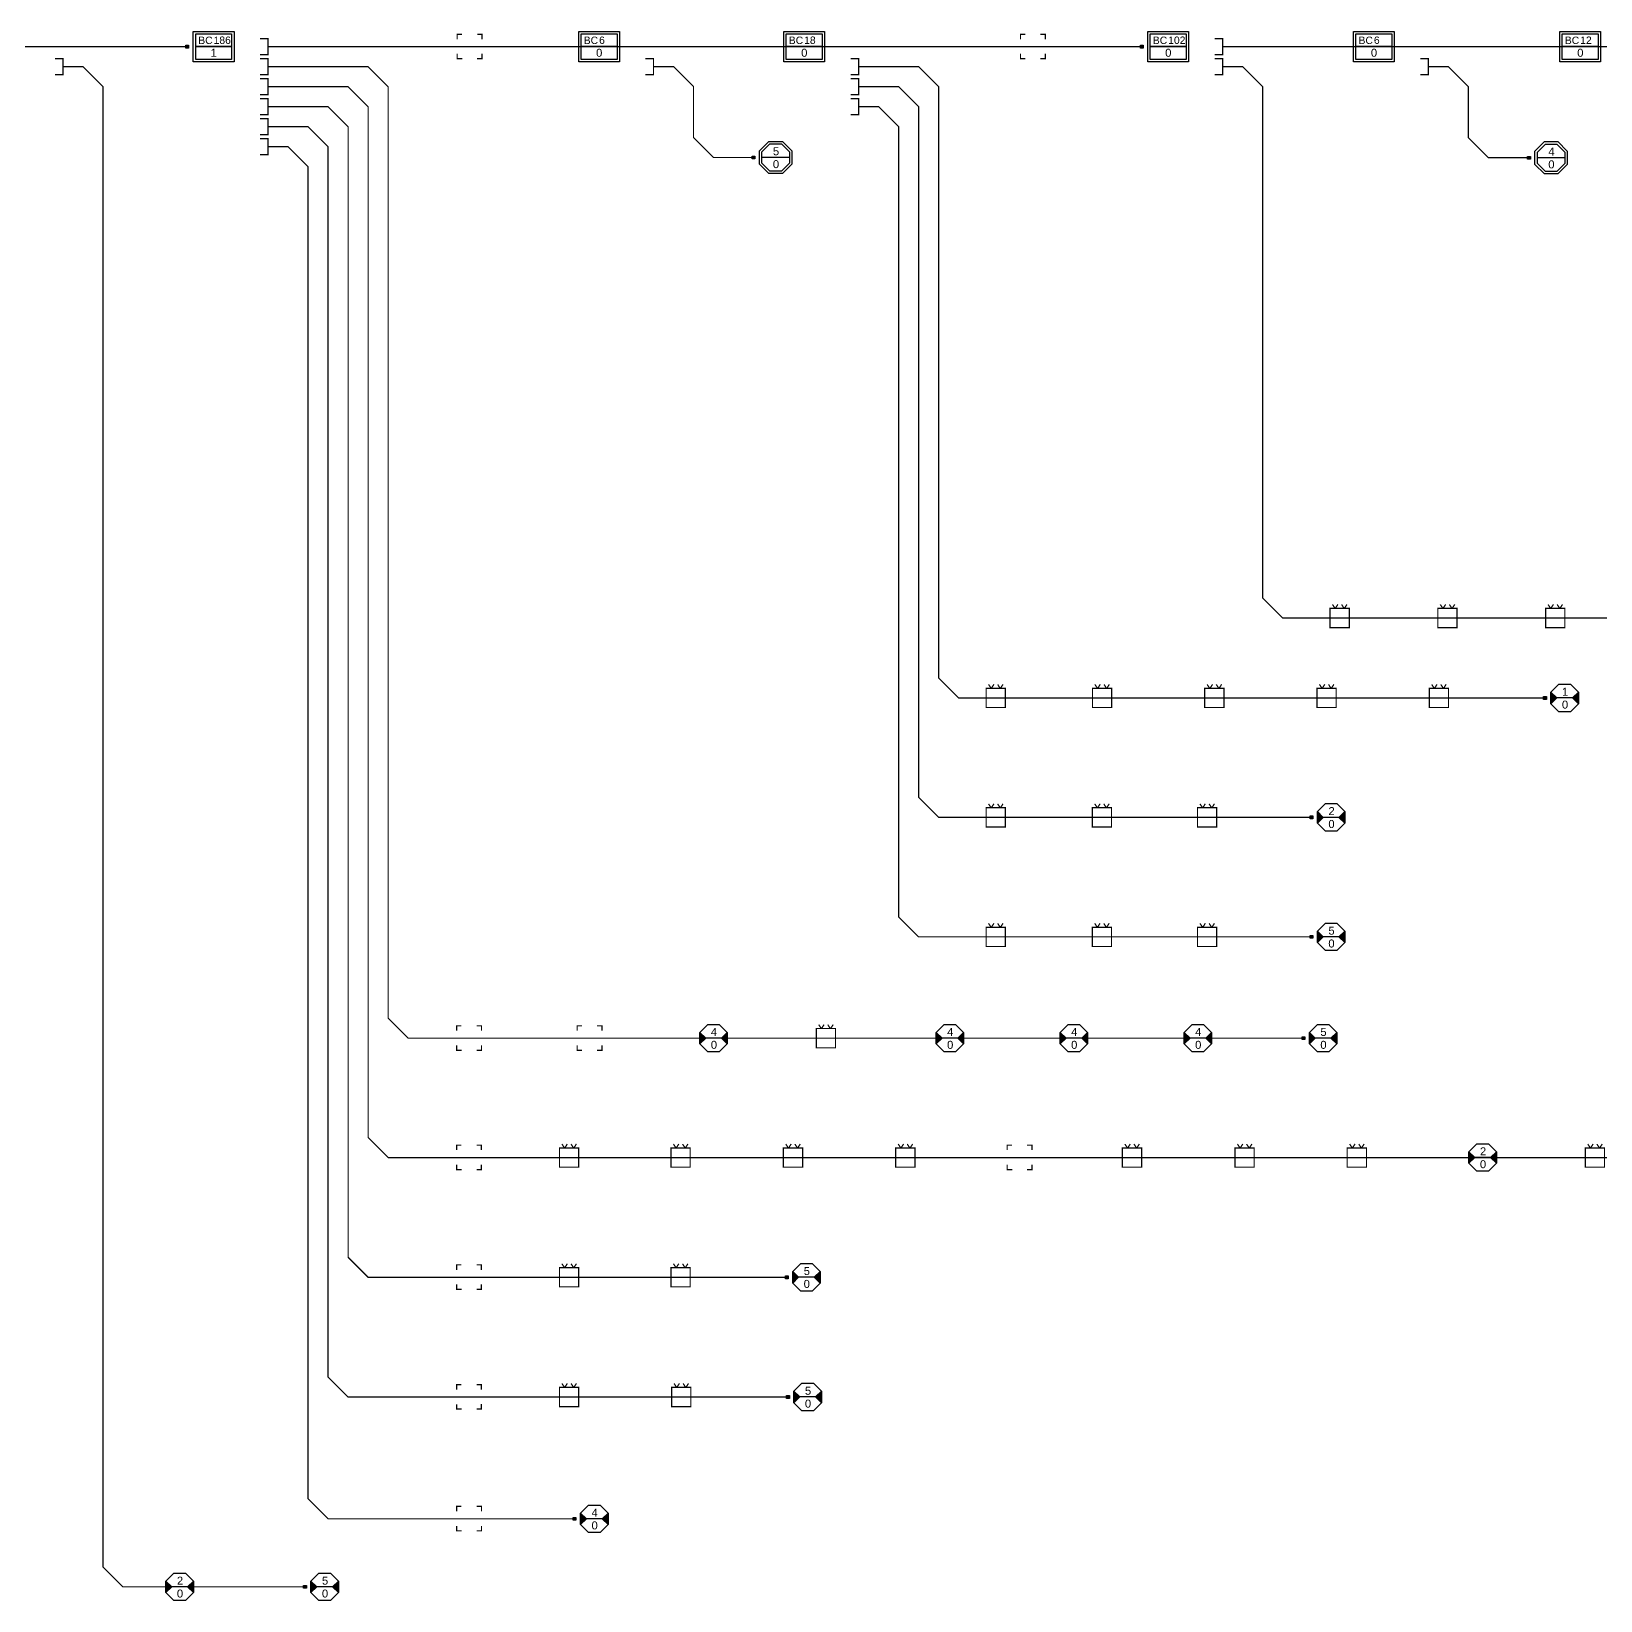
# Model space of a CAD drawing. Header units: millimetres. Extents: x -8 to 2215, y -1075 to 4.
# Drawn here: x 583.6 to 975.6, y -753.5 to -361.5 of the extents above; entities that cross this region are included whole.
import ezdxf
from ezdxf.enums import TextEntityAlignment as Align

# ---------------------------------------------------------------- set-up
doc = ezdxf.new("R2010")
doc.units = ezdxf.units.MM
for name, color, linetype in [('1 - 012Fo Conduite', 4, '12Fo'), ('1 - 096Fo Conduite', 30, '96Fo'), ('1 - 144Fo Conduite', 22, '144Fo'), ('1 - 288Fo Conduite', 46, '288Fo'), ('2 - 012Fo Aerien', 4, '12Fo AERIEN'), ('2 - 036Fo Aerien', 72, 'Continuous'), ('BPE', 122, 'Continuous'), ('BPECHB', 7, 'Continuous'), ('BPEFACADE', 7, 'Continuous'), ('PBO-CHB', 122, 'Continuous'), ('PBO-POT', 5, 'Continuous'), ('PBOPOT', 7, 'Continuous'), ('PDTCHB', 7, 'Continuous'), ('PDTPOT', 7, 'Continuous')]:
    doc.layers.add(name, color=color, linetype=linetype)
doc.styles.add('arial', font='Arial')
doc.styles.get("Standard").update_dxf_attribs({"font": 'Arial'})
doc.styles.add('TimeNR', font='Arial')
doc.linetypes.add('12Fo', pattern='A,4,-0.5,["12Fo",Standard,S=1,R=0,X=0,Y=-0.5],-3.65', length=8.15)
doc.linetypes.add('12Fo AERIEN', pattern='A,4,[131,Arial,S=1,R=0,X=0,Y=-1],4,-0.5,["12Fo",Standard,S=1,R=0,X=0,Y=-0.5],-3.65', length=12.15)
doc.linetypes.add('144Fo', pattern='A,4,-0.5,["144Fo",Standard,S=1,R=0,X=0,Y=-0.5],-4.45', length=8.95)
doc.linetypes.add('288Fo', pattern='A,4,-0.5,["288Fo",Standard,S=1,R=0,X=0,Y=-0.5],-4.45', length=8.95)
doc.linetypes.add('96Fo', pattern='A,4,-0.5,["96Fo",Standard,S=1,R=0,X=0,Y=-0.5],-3.65', length=8.15)

# ---------------------------------------------------------------- blocks, each defined once
blk = doc.blocks.new('PBOPOT')
for points in [[(-3.426679, -1.42879), (-1.95254, -5e-06), (-3.426679, 1.42881)], [(3.426691, 1.42881), (1.952552, -5e-06), (3.426691, -1.42879)]]:
    blk.add_hatch(color=256).paths.add_polyline_path(points)
at = {"flags": 128}
blk.add_lwpolyline([(1.426691, 3.42881), (3.426691, 1.42881), (3.426691, -1.42879), (1.426691, -3.42879), (-1.426679, -3.42879), (-3.426679, -1.42879), (-3.426679, 1.42881), (-1.426679, 3.42881)], close=True, dxfattribs=at)
for points in [[(-3.426679, -1.42879), (-1.95254, -5e-06), (-3.426679, 1.42881)], [(1.952552, -5e-06), (-1.952552, 5e-06)], [(3.426691, -1.42879), (1.952552, -5e-06), (3.426691, 1.42881)]]:
    blk.add_lwpolyline(points, dxfattribs=at)
at = {"color": 0}
blk.add_attdef('NOE_NUM', text='', height=2, dxfattribs=at).set_placement((0.001141784766661, 8.271365), align=Align.MIDDLE_CENTER)
at = {"color": 0, "style": 'arial'}
for tag, p in [('NOE_NBLR', (0.0969086594349919, 1.557347)), ('NOE_NBEPIS', (0.0848216859684729, -1.659103))]:
    blk.add_attdef(tag, text='', height=2, dxfattribs=at).set_placement(p, align=Align.MIDDLE_CENTER)
at = {"flags": 1}
for tag, p in [('NOE_USAGE', (-0.0027624275011708, -6.6109)), ('MAT_CAPA', (-0.0278007986577182, -5.6109)), ('NOE_TYPE', (-0.0390622739191511, -5.1109)), ('ADR_NUM', (0.0294883948805995, -7.6109)), ('MAT_REF', (-0.0290025717184331, -4.6109)), ('.', (0.0511793784922741, -7.1109)), ('INF_NATURE', (-0.0913168354924303, -11.6109)), ('ADR_VILLE', (-0.1768844440455752, -8.610899999999999)), ('ADR_INSEE', (-0.0688707725924773, -9.610899999999999)), ('ADR_VOIE', (-0.0969866524114251, -8.110899999999999)), ('ADR_CPLT', (-0.0620635195879506, -9.110899999999999)), ('SEC_NUM', (0.0176129196191666, -11.1109)), ('ADR_CP', (-0.0066411563914469, -10.1109)), ('INF_PROPRI', (-0.099462566411737, -12.1109))]:
    blk.add_attdef(tag, text='', height=0.3, dxfattribs=at).set_placement(p, align=Align.MIDDLE_CENTER)
blk.add_attdef('NOE_POSE', text='', height=0.3, dxfattribs=at).set_placement((-1.134931, -6.060909), align=Align.MIDDLE_LEFT)
blk.add_attdef('INF_NUM', text='', height=0.3, dxfattribs=at).set_placement((0.9534980501014515, -10.550998), align=Align.MIDDLE_RIGHT)
blk = doc.blocks.new('BLKSYN.197')
at = {"layer": 'PBO-POT', "linetype": 'ByBlock'}
ref = blk.add_blockref('PBOPOT', (0, 0), dxfattribs=at)
ref.add_attrib('NOE_NBLR', '1', dxfattribs={"layer": '0', "height": 2, "style": 'arial'}).set_placement((0.0969086594349919, 1.557347), align=Align.MIDDLE_CENTER)
ref.add_attrib('NOE_NBEPIS', '0', dxfattribs={"layer": '0', "height": 2, "style": 'arial'}).set_placement((0.0848216859684729, -1.659103), align=Align.MIDDLE_CENTER)
blk = doc.blocks.new('BLKSYN.203')
at = {"layer": 'PBO-POT', "linetype": 'ByBlock'}
ref = blk.add_blockref('PBOPOT', (0, 0), dxfattribs=at)
ref.add_attrib('NOE_NBLR', '2', dxfattribs={"layer": '0', "height": 2, "style": 'arial'}).set_placement((0.0969086594349919, 1.557347), align=Align.MIDDLE_CENTER)
ref.add_attrib('NOE_NBEPIS', '0', dxfattribs={"layer": '0', "height": 2, "style": 'arial'}).set_placement((0.0848216859684729, -1.659103), align=Align.MIDDLE_CENTER)
blk = doc.blocks.new('BLKSYN.207')
at = {"layer": 'PBO-POT', "linetype": 'ByBlock'}
ref = blk.add_blockref('PBOPOT', (0, 0), dxfattribs=at)
ref.add_attrib('NOE_NBLR', '5', dxfattribs={"layer": '0', "height": 2, "style": 'arial'}).set_placement((0.0969086594349919, 1.557347), align=Align.MIDDLE_CENTER)
ref.add_attrib('NOE_NBEPIS', '0', dxfattribs={"layer": '0', "height": 2, "style": 'arial'}).set_placement((0.0848216859684729, -1.659103), align=Align.MIDDLE_CENTER)
blk = doc.blocks.new('BLKSYN.291')
at = {"layer": 'PBO-POT', "linetype": 'ByBlock'}
ref = blk.add_blockref('PBOPOT', (0, 0), dxfattribs=at)
ref.add_attrib('NOE_NBLR', '4', dxfattribs={"layer": '0', "height": 2, "style": 'arial'}).set_placement((0.0969086594349919, 1.557347), align=Align.MIDDLE_CENTER)
ref.add_attrib('NOE_NBEPIS', '0', dxfattribs={"layer": '0', "height": 2, "style": 'arial'}).set_placement((0.0848216859684729, -1.659103), align=Align.MIDDLE_CENTER)
blk = doc.blocks.new('BLKSYN.294')
at = {"layer": 'PBO-POT', "linetype": 'ByBlock'}
ref = blk.add_blockref('PBOPOT', (0, 0), dxfattribs=at)
ref.add_attrib('NOE_NBLR', '4', dxfattribs={"layer": '0', "height": 2, "style": 'arial'}).set_placement((0.0969086594349919, 1.557347), align=Align.MIDDLE_CENTER)
ref.add_attrib('NOE_NBEPIS', '0', dxfattribs={"layer": '0', "height": 2, "style": 'arial'}).set_placement((0.0848216859684729, -1.659103), align=Align.MIDDLE_CENTER)
blk = doc.blocks.new('BLKSYN.296')
at = {"layer": 'PBO-POT', "linetype": 'ByBlock'}
ref = blk.add_blockref('PBOPOT', (0, 0), dxfattribs=at)
ref.add_attrib('NOE_NBLR', '4', dxfattribs={"layer": '0', "height": 2, "style": 'arial'}).set_placement((0.0969086594349919, 1.557347), align=Align.MIDDLE_CENTER)
ref.add_attrib('NOE_NBEPIS', '0', dxfattribs={"layer": '0', "height": 2, "style": 'arial'}).set_placement((0.0848216859684729, -1.659103), align=Align.MIDDLE_CENTER)
blk = doc.blocks.new('BLKSYN.297')
at = {"layer": 'PBO-POT', "linetype": 'ByBlock'}
ref = blk.add_blockref('PBOPOT', (0, 0), dxfattribs=at)
ref.add_attrib('NOE_NBLR', '4', dxfattribs={"layer": '0', "height": 2, "style": 'arial'}).set_placement((0.0969086594349919, 1.557347), align=Align.MIDDLE_CENTER)
ref.add_attrib('NOE_NBEPIS', '0', dxfattribs={"layer": '0', "height": 2, "style": 'arial'}).set_placement((0.0848216859684729, -1.659103), align=Align.MIDDLE_CENTER)
blk = doc.blocks.new('BLKSYN.298')
at = {"layer": 'PBO-POT', "linetype": 'ByBlock'}
ref = blk.add_blockref('PBOPOT', (0, 0), dxfattribs=at)
ref.add_attrib('NOE_NBLR', '5', dxfattribs={"layer": '0', "height": 2, "style": 'arial'}).set_placement((0.0969086594349919, 1.557347), align=Align.MIDDLE_CENTER)
ref.add_attrib('NOE_NBEPIS', '0', dxfattribs={"layer": '0', "height": 2, "style": 'arial'}).set_placement((0.0848216859684729, -1.659103), align=Align.MIDDLE_CENTER)
blk = doc.blocks.new('BLKSYN.299')
at = {"layer": 'PBO-POT', "linetype": 'ByBlock'}
ref = blk.add_blockref('PBOPOT', (0, 0), dxfattribs=at)
ref.add_attrib('NOE_NBLR', '2', dxfattribs={"layer": '0', "height": 2, "style": 'arial'}).set_placement((0.0969086594349919, 1.557347), align=Align.MIDDLE_CENTER)
ref.add_attrib('NOE_NBEPIS', '0', dxfattribs={"layer": '0', "height": 2, "style": 'arial'}).set_placement((0.0848216859684729, -1.659103), align=Align.MIDDLE_CENTER)
blk = doc.blocks.new('BLKSYN.339')
at = {"layer": 'PBO-POT', "linetype": 'ByBlock'}
ref = blk.add_blockref('PBOPOT', (0, 0), dxfattribs=at)
ref.add_attrib('NOE_NBLR', '5', dxfattribs={"layer": '0', "height": 2, "style": 'arial'}).set_placement((0.0969086594349919, 1.557347), align=Align.MIDDLE_CENTER)
ref.add_attrib('NOE_NBEPIS', '0', dxfattribs={"layer": '0', "height": 2, "style": 'arial'}).set_placement((0.0848216859684729, -1.659103), align=Align.MIDDLE_CENTER)
blk = doc.blocks.new('BLKSYN.343')
at = {"layer": 'PBO-POT', "linetype": 'ByBlock'}
ref = blk.add_blockref('PBOPOT', (0, 0), dxfattribs=at)
ref.add_attrib('NOE_NBLR', '5', dxfattribs={"layer": '0', "height": 2, "style": 'arial'}).set_placement((0.0969086594349919, 1.557347), align=Align.MIDDLE_CENTER)
ref.add_attrib('NOE_NBEPIS', '0', dxfattribs={"layer": '0', "height": 2, "style": 'arial'}).set_placement((0.0848216859684729, -1.659103), align=Align.MIDDLE_CENTER)
blk = doc.blocks.new('BLKSYN.347')
at = {"layer": 'PBO-POT', "linetype": 'ByBlock'}
ref = blk.add_blockref('PBOPOT', (0, 0), dxfattribs=at)
ref.add_attrib('NOE_NBLR', '4', dxfattribs={"layer": '0', "height": 2, "style": 'arial'}).set_placement((0.0969086594349919, 1.557347), align=Align.MIDDLE_CENTER)
ref.add_attrib('NOE_NBEPIS', '0', dxfattribs={"layer": '0', "height": 2, "style": 'arial'}).set_placement((0.0848216859684729, -1.659103), align=Align.MIDDLE_CENTER)
blk = doc.blocks.new('BLKSYN.191')
at = {"layer": 'PBO-POT', "linetype": 'ByBlock'}
ref = blk.add_blockref('PBOPOT', (0, 0), dxfattribs=at)
ref.add_attrib('NOE_NBLR', '2', dxfattribs={"layer": '0', "height": 2, "style": 'arial'}).set_placement((0.0969086594349919, 1.557347), align=Align.MIDDLE_CENTER)
ref.add_attrib('NOE_NBEPIS', '0', dxfattribs={"layer": '0', "height": 2, "style": 'arial'}).set_placement((0.0848216859684729, -1.659103), align=Align.MIDDLE_CENTER)
blk = doc.blocks.new('BLKSYN.192')
at = {"layer": 'PBO-POT', "linetype": 'ByBlock'}
ref = blk.add_blockref('PBOPOT', (0, 0), dxfattribs=at)
ref.add_attrib('NOE_NBLR', '5', dxfattribs={"layer": '0', "height": 2, "style": 'arial'}).set_placement((0.0969086594349919, 1.557347), align=Align.MIDDLE_CENTER)
ref.add_attrib('NOE_NBEPIS', '0', dxfattribs={"layer": '0', "height": 2, "style": 'arial'}).set_placement((0.0848216859684729, -1.659103), align=Align.MIDDLE_CENTER)
blk = doc.blocks.new('BPECHB')
at = {"color": 122, "linetype": 'Continuous', "flags": 128}
for points in [[(-5.089844999999999, 3.810116999999999), (5.089844999999999, 3.810116999999999), (5.089844999999999, -3.810116999999999), (-5.089844999999999, -3.810116999999999)], [(-4.489844999999999, 3.210116999999999), (4.489844999999999, 3.210116999999999), (4.489844999999999, -3.210116999999999), (-4.489844999999999, -3.210116999999999)]]:
    blk.add_lwpolyline(points, close=True, dxfattribs=at)
at = {"color": 122, "flags": 128}
for points in [[(-4.489844999999999, 3.210116999999999), (4.489844999999999, 3.210116999999999), (4.489844999999999, 0), (-4.489844999999999, 0)], [(-4.489844999999999, 0), (4.489844999999999, 0), (4.489844999999999, -3.210116999999999), (-4.489844999999999, -3.210116999999999)]]:
    blk.add_lwpolyline(points, close=True, dxfattribs=at)
at = {"color": 122}
blk.add_text(' BC', height=1.8442, dxfattribs=at).set_placement((-4.550228999999999, 0.6583420000000001))
at = {"color": 122, "flags": 1}
blk.add_attdef('NOE_NUM', text='', height=2, dxfattribs=at).set_placement((0.2721694778089541, 7.153788999999999), align=Align.MIDDLE_CENTER)
at = {"color": 122, "linetype": 'ByBlock', "style": 'TimeNR'}
blk.add_attdef('NOE_NBEPIS', text='', height=1.844, dxfattribs=at).set_placement((-1e-16, 1.605058), align=Align.MIDDLE_LEFT)
at = {"color": 122, "style": 'arial'}
blk.add_attdef('NOE_NBLR', text='', height=2, dxfattribs=at).set_placement((0.0247808886300822, -1.529046), align=Align.MIDDLE_CENTER)
at = {"flags": 1}
for tag, p in [('NOE_USAGE', (0.2449582709981473, -7.728476)), ('MAT_CAPA', (0.2442271972495126, -6.728476)), ('NOE_TYPE', (0.2448187533659786, -6.228476)), ('MAT_REF', (0.2446951704370922, -5.728476)), ('ADR_INSEE', (0.2458681742015199, -10.728476)), ('ADR_VILLE', (0.2459045095697046, -9.728475999999999)), ('ADR_CPLT', (0.2458352512169606, -10.228476)), ('ADR_VOIE', (0.2456949778750687, -9.228475999999999)), ('ADR_NUM', (0.2457254494508585, -8.728475999999999)), ('ADR_CP', (0.2455895884925912, -11.228476)), ('.', (0.243890733198959, -8.228475999999999)), ('INF_NATURE', (0.2450474278090706, -12.728476)), ('INF_PROPRI', (0.244936022947063, -13.228476)), ('SEC_NUM', (0.2447890901512266, -12.228476))]:
    blk.add_attdef(tag, text='', height=0.3, dxfattribs=at).set_placement(p, align=Align.MIDDLE_CENTER)
blk.add_attdef('NOE_POSE', text='', height=0.3, dxfattribs=at).set_placement((-0.884025, -7.178484999999999), align=Align.MIDDLE_LEFT)
blk.add_attdef('INF_NUM', text='', height=0.3, dxfattribs=at).set_placement((1.243281677659433, -11.668574), align=Align.MIDDLE_RIGHT)
blk = doc.blocks.new('BLKSYN.349')
at = {"layer": 'BPE', "linetype": 'ByBlock'}
ref = blk.add_blockref('BPECHB', (0, 0), dxfattribs=at)
ref.add_attrib('NOE_NBEPIS', '186', dxfattribs={"layer": '0', "height": 1.844, "style": 'TimeNR'}).set_placement((-1e-16, 1.605058), align=Align.MIDDLE_LEFT)
ref.add_attrib('NOE_NBLR', '1', dxfattribs={"layer": '0', "height": 2, "style": 'arial'}).set_placement((0.0247808886300822, -1.529046), align=Align.MIDDLE_CENTER)
blk = doc.blocks.new('BLKSYN.195')
at = {"layer": 'BPE', "linetype": 'ByBlock'}
ref = blk.add_blockref('BPECHB', (0, 0), dxfattribs=at)
ref.add_attrib('NOE_NBEPIS', '6', dxfattribs={"layer": '0', "height": 1.844, "style": 'TimeNR'}).set_placement((-1e-16, 1.605058), align=Align.MIDDLE_LEFT)
ref.add_attrib('NOE_NBLR', '0', dxfattribs={"layer": '0', "height": 2, "style": 'arial'}).set_placement((0.0247808886300822, -1.529046), align=Align.MIDDLE_CENTER)
blk = doc.blocks.new('BLKSYN.211')
at = {"layer": 'BPE', "linetype": 'ByBlock'}
ref = blk.add_blockref('BPECHB', (0, 0), dxfattribs=at)
ref.add_attrib('NOE_NBEPIS', '18', dxfattribs={"layer": '0', "height": 1.844, "style": 'TimeNR'}).set_placement((-1e-16, 1.605058), align=Align.MIDDLE_LEFT)
ref.add_attrib('NOE_NBLR', '0', dxfattribs={"layer": '0', "height": 2, "style": 'arial'}).set_placement((0.0247808886300822, -1.529046), align=Align.MIDDLE_CENTER)
blk = doc.blocks.new('BLKSYN.289')
at = {"layer": 'BPE', "linetype": 'ByBlock'}
ref = blk.add_blockref('BPECHB', (0, 0), dxfattribs=at)
ref.add_attrib('NOE_NBEPIS', '102', dxfattribs={"layer": '0', "height": 1.844, "style": 'TimeNR'}).set_placement((-1e-16, 1.605058), align=Align.MIDDLE_LEFT)
ref.add_attrib('NOE_NBLR', '0', dxfattribs={"layer": '0', "height": 2, "style": 'arial'}).set_placement((0.0247808886300822, -1.529046), align=Align.MIDDLE_CENTER)
blk = doc.blocks.new('BLKSYN.213')
at = {"layer": 'BPE', "linetype": 'ByBlock'}
ref = blk.add_blockref('BPECHB', (0, 0), dxfattribs=at)
ref.add_attrib('NOE_NBEPIS', '6', dxfattribs={"layer": '0', "height": 1.844, "style": 'TimeNR'}).set_placement((-1e-16, 1.605058), align=Align.MIDDLE_LEFT)
ref.add_attrib('NOE_NBLR', '0', dxfattribs={"layer": '0', "height": 2, "style": 'arial'}).set_placement((0.0247808886300822, -1.529046), align=Align.MIDDLE_CENTER)
blk = doc.blocks.new('BLKSYN.219')
at = {"layer": 'BPE', "linetype": 'ByBlock'}
ref = blk.add_blockref('BPECHB', (0, 0), dxfattribs=at)
ref.add_attrib('NOE_NBEPIS', '12', dxfattribs={"layer": '0', "height": 1.844, "style": 'TimeNR'}).set_placement((-1e-16, 1.605058), align=Align.MIDDLE_LEFT)
ref.add_attrib('NOE_NBLR', '0', dxfattribs={"layer": '0', "height": 2, "style": 'arial'}).set_placement((0.0247808886300822, -1.529046), align=Align.MIDDLE_CENTER)
blk = doc.blocks.new('PBOCHB')
at = {"flags": 128}
for points in [[(1.675213, 4.028807), (4.026685, 1.677336), (4.026685, -1.677321), (1.675213, -4.028792), (-1.675213, -4.028792), (-4.026685, -1.677321), (-4.026685, 1.677336), (-1.675213, 4.028807)], [(1.426685, 3.428807), (3.426685, 1.428807), (3.426685, -1.428792), (1.426685, -3.428792), (-1.426685, -3.428792), (-3.426685, -1.428792), (-3.426685, 1.428807), (-1.426685, 3.428807)]]:
    blk.add_lwpolyline(points, close=True, dxfattribs=at)
blk.add_lwpolyline([(3.426685, -8e-06), (-3.426685, 8e-06)], dxfattribs=at)
blk.add_attdef('NOE_NUM', text='', height=2).set_placement((0.0353450000000004, 8.271365), align=Align.MIDDLE_CENTER)
at = {"color": 0, "style": 'arial'}
for tag, p in [('NOE_NBLR', (0.0969086594349919, 1.557347)), ('NOE_NBEPIS', (0.0848216859684729, -1.659103))]:
    blk.add_attdef(tag, text='', height=2, dxfattribs=at).set_placement(p, align=Align.MIDDLE_CENTER)
at = {"flags": 1}
for tag, p in [('NOE_USAGE', (0.0397609999999999, -6.6109)), ('MAT_CAPA', (0.0640689999999999, -5.6109)), ('ADR_NUM', (0.008278, -7.6109)), ('NOE_TYPE', (0.075923, -5.1109)), ('MAT_REF', (0.065739, -4.6109)), ('.', (-0.015296, -7.1109)), ('INF_NATURE', (0.1284549999999998, -11.6109)), ('ADR_INSEE', (0.1068299999999998, -9.610899999999999)), ('ADR_CPLT', (0.0999399999999999, -9.110899999999999)), ('SEC_NUM', (0.019218, -11.1109)), ('ADR_VOIE', (0.1347240000000001, -8.110899999999999)), ('ADR_VILLE', (0.2148309999999996, -8.610899999999999)), ('ADR_CP', (0.044273, -10.1109)), ('INF_PROPRI', (0.1365409999999998, -12.1109))]:
    blk.add_attdef(tag, text='', height=0.3, dxfattribs=at).set_placement(p, align=Align.MIDDLE_CENTER)
blk.add_attdef('NOE_POSE', text='', height=0.3, dxfattribs=at).set_placement((-1.134931, -6.060909), align=Align.MIDDLE_LEFT)
blk.add_attdef('INF_NUM', text='', height=0.3, dxfattribs=at).set_placement((1.129701, -10.550998), align=Align.MIDDLE_RIGHT)
blk = doc.blocks.new('BLKSYN.212')
at = {"layer": 'PBO-CHB', "linetype": 'ByBlock'}
ref = blk.add_blockref('PBOCHB', (0, 0), dxfattribs=at)
ref.add_attrib('NOE_NBLR', '4', dxfattribs={"layer": '0', "height": 2, "style": 'arial'}).set_placement((0.0969086594349919, 1.557347), align=Align.MIDDLE_CENTER)
ref.add_attrib('NOE_NBEPIS', '0', dxfattribs={"layer": '0', "height": 2, "style": 'arial'}).set_placement((0.0848216859684729, -1.659103), align=Align.MIDDLE_CENTER)
blk = doc.blocks.new('BLKSYN.194')
at = {"layer": 'PBO-CHB', "linetype": 'ByBlock'}
ref = blk.add_blockref('PBOCHB', (0, 0), dxfattribs=at)
ref.add_attrib('NOE_NBLR', '5', dxfattribs={"layer": '0', "height": 2, "style": 'arial'}).set_placement((0.0969086594349919, 1.557347), align=Align.MIDDLE_CENTER)
ref.add_attrib('NOE_NBEPIS', '0', dxfattribs={"layer": '0', "height": 2, "style": 'arial'}).set_placement((0.0848216859684729, -1.659103), align=Align.MIDDLE_CENTER)
blk = doc.blocks.new('PDTPOT')
at = {"linetype": 'Continuous', "const_width": 0.3, "elevation": 1, "flags": 128}
blk.add_lwpolyline([(2.4, 2.4), (-2.4, 2.4), (-2.4, -2.4), (2.4, -2.4)], close=True, dxfattribs=at)
at = {"layer": 'BPEFACADE', "linetype": 'Continuous', "const_width": 0.3, "flags": 128}
for points in [[(-1.137556, 2.383611), (-1.790016, 3.383611)], [(-1.092005, 2.400302), (-0.442005, 3.400302)], [(1.134329, 2.379481), (0.481869, 3.379481)], [(1.179879, 2.396172), (1.829879, 3.396172)]]:
    blk.add_lwpolyline(points, dxfattribs=at)
blk = doc.blocks.new('BLKSYN.198')
at = {"layer": 'PBOPOT', "linetype": 'ByBlock'}
blk.add_blockref('PDTPOT', (0, 0), dxfattribs=at)
blk = doc.blocks.new('BLKSYN.199')
at = {"layer": 'PDTPOT', "linetype": 'ByBlock'}
blk.add_blockref('PDTPOT', (0, 0), dxfattribs=at)
blk = doc.blocks.new('BLKSYN.200')
at = {"layer": 'PDTPOT', "linetype": 'ByBlock'}
blk.add_blockref('PDTPOT', (0, 0), dxfattribs=at)
blk = doc.blocks.new('BLKSYN.201')
at = {"layer": 'PDTPOT', "linetype": 'ByBlock'}
blk.add_blockref('PDTPOT', (0, 0), dxfattribs=at)
blk = doc.blocks.new('BLKSYN.202')
at = {"layer": 'PDTPOT', "linetype": 'ByBlock'}
blk.add_blockref('PDTPOT', (0, 0), dxfattribs=at)
blk = doc.blocks.new('BLKSYN.204')
at = {"layer": 'PBOPOT', "linetype": 'ByBlock'}
blk.add_blockref('PDTPOT', (0, 0), dxfattribs=at)
blk = doc.blocks.new('BLKSYN.205')
at = {"layer": 'PDTPOT', "linetype": 'ByBlock'}
blk.add_blockref('PDTPOT', (0, 0), dxfattribs=at)
blk = doc.blocks.new('BLKSYN.206')
at = {"layer": 'PDTPOT', "linetype": 'ByBlock'}
blk.add_blockref('PDTPOT', (0, 0), dxfattribs=at)
blk = doc.blocks.new('BLKSYN.208')
at = {"layer": 'PBOPOT', "linetype": 'ByBlock'}
blk.add_blockref('PDTPOT', (0, 0), dxfattribs=at)
blk = doc.blocks.new('BLKSYN.209')
at = {"layer": 'PDTPOT', "linetype": 'ByBlock'}
blk.add_blockref('PDTPOT', (0, 0), dxfattribs=at)
blk = doc.blocks.new('BLKSYN.210')
at = {"layer": 'PDTPOT', "linetype": 'ByBlock'}
blk.add_blockref('PDTPOT', (0, 0), dxfattribs=at)
blk = doc.blocks.new('BLKSYN.245')
at = {"layer": 'PBOPOT', "linetype": 'ByBlock'}
blk.add_blockref('PDTPOT', (0, 0), dxfattribs=at)
blk = doc.blocks.new('BLKSYN.246')
at = {"layer": 'PDTPOT', "linetype": 'ByBlock'}
blk.add_blockref('PDTPOT', (0, 0), dxfattribs=at)
blk = doc.blocks.new('BLKSYN.247')
at = {"layer": 'PDTPOT', "linetype": 'ByBlock'}
blk.add_blockref('PDTPOT', (0, 0), dxfattribs=at)
blk = doc.blocks.new('BLKSYN.295')
at = {"layer": 'PBOPOT', "linetype": 'ByBlock'}
blk.add_blockref('PDTPOT', (0, 0), dxfattribs=at)
blk = doc.blocks.new('BLKSYN.301')
at = {"layer": 'PDTCHB', "linetype": 'ByBlock'}
blk.add_blockref('PDTPOT', (0, 0), dxfattribs=at)
blk = doc.blocks.new('BLKSYN.302')
at = {"layer": 'PDTPOT', "linetype": 'ByBlock'}
blk.add_blockref('PDTPOT', (0, 0), dxfattribs=at)
blk = doc.blocks.new('BLKSYN.303')
at = {"layer": 'PDTPOT', "linetype": 'ByBlock'}
blk.add_blockref('PDTPOT', (0, 0), dxfattribs=at)
blk = doc.blocks.new('BLKSYN.304')
at = {"layer": 'PDTPOT', "linetype": 'ByBlock'}
blk.add_blockref('PDTPOT', (0, 0), dxfattribs=at)
blk = doc.blocks.new('BLKSYN.306')
at = {"layer": 'PDTCHB', "linetype": 'ByBlock'}
blk.add_blockref('PDTPOT', (0, 0), dxfattribs=at)
blk = doc.blocks.new('BLKSYN.307')
at = {"layer": 'PDTPOT', "linetype": 'ByBlock'}
blk.add_blockref('PDTPOT', (0, 0), dxfattribs=at)
blk = doc.blocks.new('BLKSYN.308')
at = {"layer": 'PDTPOT', "linetype": 'ByBlock'}
blk.add_blockref('PDTPOT', (0, 0), dxfattribs=at)
blk = doc.blocks.new('BLKSYN.328')
at = {"layer": 'PBOPOT', "linetype": 'ByBlock'}
blk.add_blockref('PDTPOT', (0, 0), dxfattribs=at)
blk = doc.blocks.new('BLKSYN.341')
at = {"layer": 'PDTCHB', "linetype": 'ByBlock'}
blk.add_blockref('PDTPOT', (0, 0), dxfattribs=at)
blk = doc.blocks.new('BLKSYN.342')
at = {"layer": 'PDTPOT', "linetype": 'ByBlock'}
blk.add_blockref('PDTPOT', (0, 0), dxfattribs=at)
blk = doc.blocks.new('BLKSYN.345')
at = {"layer": 'PDTCHB', "linetype": 'ByBlock'}
blk.add_blockref('PDTPOT', (0, 0), dxfattribs=at)
blk = doc.blocks.new('BLKSYN.346')
at = {"layer": 'PDTPOT', "linetype": 'ByBlock'}
blk.add_blockref('PDTPOT', (0, 0), dxfattribs=at)
blk = doc.blocks.new('PDTCHB')
at = {"layer": 'BPEFACADE', "color": 7, "linetype": 'Continuous', "const_width": 0.3, "flags": 128}
for points in [[(-3.109863, 1.852839), (-3.109985, 3.09603), (-1.890085, 3.09603)], [(3.09515, 1.854033), (3.095272, 3.097224), (1.875372, 3.097224)], [(-1.866312, -3.016638), (-3.109503, -3.016961), (-3.1097, -1.797061)], [(3.097978, -1.776809), (3.097978, -3.02), (1.872531, -3.02)]]:
    blk.add_lwpolyline(points, dxfattribs=at)
blk = doc.blocks.new('BLKSYN.196')
at = {"layer": 'BPECHB', "linetype": 'ByBlock'}
blk.add_blockref('PDTCHB', (0, 0), dxfattribs=at)
blk = doc.blocks.new('BLKSYN.290')
at = {"layer": 'BPECHB', "linetype": 'ByBlock'}
blk.add_blockref('PDTCHB', (0, 0), dxfattribs=at)
blk = doc.blocks.new('BLKSYN.292')
at = {"layer": 'PBOPOT', "linetype": 'ByBlock'}
blk.add_blockref('PDTCHB', (0, 0), dxfattribs=at)
blk = doc.blocks.new('BLKSYN.293')
at = {"layer": 'PDTCHB', "linetype": 'ByBlock'}
blk.add_blockref('PDTCHB', (0, 0), dxfattribs=at)
blk = doc.blocks.new('BLKSYN.300')
at = {"layer": 'PBOPOT', "linetype": 'ByBlock'}
blk.add_blockref('PDTCHB', (0, 0), dxfattribs=at)
blk = doc.blocks.new('BLKSYN.305')
at = {"layer": 'PDTPOT', "linetype": 'ByBlock'}
blk.add_blockref('PDTCHB', (0, 0), dxfattribs=at)
blk = doc.blocks.new('BLKSYN.340')
at = {"layer": 'PBOPOT', "linetype": 'ByBlock'}
blk.add_blockref('PDTCHB', (0, 0), dxfattribs=at)
blk = doc.blocks.new('BLKSYN.344')
at = {"layer": 'PBOPOT', "linetype": 'ByBlock'}
blk.add_blockref('PDTCHB', (0, 0), dxfattribs=at)
blk = doc.blocks.new('BLKSYN.348')
at = {"layer": 'PBOPOT', "linetype": 'ByBlock'}
blk.add_blockref('PDTCHB', (0, 0), dxfattribs=at)

msp = doc.modelspace()

# ---------------------------------------------------------------- hatches: boundary and pattern name
at = {"layer": '1 - 012Fo Conduite', "linetype": 'ByBlock'}
for points in [[(763.6689835164024, -393.3278367410644), (763.6689835164024, -392.6278367410644), (764.3689835164024, -392.6278367410644), (764.3689835164024, -393.3278367410644)], [(957.3760387223371, -393.3893319806461), (957.3760387223371, -392.6893319806461), (958.0760387223371, -392.6893319806461), (958.0760387223371, -393.3893319806461)]]:
    msp.add_hatch(color=256, dxfattribs=at).paths.add_polyline_path(points)
at = {"layer": '1 - 144Fo Conduite', "linetype": 'ByBlock'}
msp.add_hatch(color=256, dxfattribs=at).paths.add_polyline_path([(860.6687059994956, -365.6285390978617), (860.6687059994956, -364.9285390978616), (861.3687059994957, -364.9285390978616), (861.3687059994957, -365.6285390978617)])
at = {"layer": '1 - 288Fo Conduite', "linetype": 'ByBlock'}
msp.add_hatch(color=256, dxfattribs=at).paths.add_polyline_path([(622.2103970190669, -365.6285390978617), (622.2103970190669, -364.9285390978616), (622.910397019067, -364.9285390978616), (622.910397019067, -365.6285390978617)])
at = {"layer": '2 - 012Fo Aerien', "linetype": 'ByBlock'}
for points in [[(961.3788794300042, -528.3621741844858), (961.3788794300042, -527.6621741844857), (962.0788794300042, -527.6621741844857), (962.0788794300042, -528.3621741844858)], [(903.0341626985252, -558.1958092711097), (903.0341626985252, -557.4958092711097), (903.7341626985252, -557.4958092711097), (903.7341626985252, -558.1958092711097)], [(903.0341626985252, -588.0566021538942), (903.0341626985252, -587.3566021538942), (903.7341626985252, -587.3566021538942), (903.7341626985252, -588.0566021538942)], [(771.9653299744228, -673.1062665834244), (771.9653299744228, -672.4062665834243), (772.6653299744229, -672.4062665834243), (772.6653299744229, -673.1062665834244)], [(772.26854533272, -703.0142266271266), (772.26854533272, -702.3142266271266), (772.96854533272, -702.3142266271266), (772.96854533272, -703.0142266271266)], [(718.9674683042664, -733.4419307007961), (718.9674683042664, -732.741930700796), (719.6674683042664, -732.741930700796), (719.6674683042664, -733.4419307007961)], [(651.6159899692763, -750.4621741844857), (651.6159899692763, -749.7621741844856), (652.3159899692763, -749.7621741844856), (652.3159899692763, -750.4621741844857)]]:
    msp.add_hatch(color=256, dxfattribs=at).paths.add_polyline_path(points)
at = {"layer": '2 - 036Fo Aerien', "linetype": 'ByBlock'}
msp.add_hatch(color=256, dxfattribs=at).paths.add_polyline_path([(901.0330361043842, -613.363422818792), (901.0330361043842, -612.6634228187919), (901.7330361043843, -612.6634228187919), (901.7330361043843, -613.363422818792)])

# ---------------------------------------------------------------- linework, layer by layer
at = {"layer": '1 - 012Fo Conduite', "linetype": 'ByBlock', "const_width": 0.3, "flags": 128}
for points in [[(737.0295447953408, -368.2785390978618), (739.0295447953408, -368.2785390978618), (739.0295447953408, -372.2785390978618), (737.0295447953408, -372.2785390978618)], [(930.5836423234343, -368.2785390978618), (932.5836423234343, -368.2785390978618), (932.5836423234343, -372.2785390978618), (930.5836423234343, -372.2785390978618)], [(739.0295447953408, -370.2785390978618), (744.0295447953408, -370.2785390978618), (749.0295447953408, -375.2785390978618), (749.0295447953408, -387.9778367410645), (754.0295447953408, -392.9778367410645), (764.0189835164024, -392.9778367410645)], [(932.5836423234343, -370.2785390978618), (937.5836423234343, -370.2785390978618), (942.5836423234343, -375.2785390978618), (942.5836423234343, -388.0393319806462), (947.5836423234343, -393.0393319806462), (957.7260387223371, -393.0393319806462)]]:
    msp.add_lwpolyline(points, dxfattribs=at)
at = {"layer": '1 - 012Fo Conduite', "linetype": 'ByBlock', "flags": 128}
for points in [[(763.6689835164024, -393.3278367410644), (763.6689835164024, -392.6278367410644), (764.3689835164024, -392.6278367410644), (764.3689835164024, -393.3278367410644), (763.6689835164024, -393.3278367410644)], [(957.3760387223371, -393.3893319806461), (957.3760387223371, -392.6893319806461), (958.0760387223371, -392.6893319806461), (958.0760387223371, -393.3893319806461), (957.3760387223371, -393.3893319806461)]]:
    msp.add_lwpolyline(points, close=True, dxfattribs=at)
at = {"layer": '1 - 096Fo Conduite', "linetype": 'ByBlock', "const_width": 0.3, "flags": 128}
for points in [[(879.1983959994956, -363.2785390978618), (881.1983959994956, -363.2785390978618), (881.1983959994956, -367.2785390978618), (879.1983959994956, -367.2785390978618)], [(881.1983959994956, -365.2785390978618), (918.9937973234344, -365.2785390978618)], [(918.9937973234344, -365.2785390978618), (970.5344987598304, -365.2785390978618)], [(970.5344987598304, -365.2785390978618), (1023.115000389414, -365.2785390978618)]]:
    msp.add_lwpolyline(points, dxfattribs=at)
at = {"layer": '1 - 144Fo Conduite', "linetype": 'ByBlock', "const_width": 0.3, "flags": 128}
for points in [[(640.7400870190669, -363.2785390978618), (642.7400870190669, -363.2785390978618), (642.7400870190669, -367.2785390978618), (640.7400870190669, -367.2785390978618)], [(642.7400870190669, -365.2785390978618), (693.1081660165299, -365.2785390978618)], [(693.1081660165299, -365.2785390978618), (725.4396997953409, -365.2785390978618)], [(725.4396997953409, -365.2785390978618), (776.6707398433397, -365.2785390978618)], [(776.6707398433397, -365.2785390978618), (833.8061259915753, -365.2785390978618)], [(833.8061259915753, -365.2785390978618), (861.0187059994956, -365.2785390978618)]]:
    msp.add_lwpolyline(points, dxfattribs=at)
at = {"layer": '1 - 144Fo Conduite', "linetype": 'ByBlock', "flags": 128}
msp.add_lwpolyline([(860.6687059994956, -365.6285390978617), (860.6687059994956, -364.9285390978616), (861.3687059994957, -364.9285390978616), (861.3687059994957, -365.6285390978617), (860.6687059994956, -365.6285390978617)], close=True, dxfattribs=at)
at = {"layer": '1 - 288Fo Conduite', "linetype": 'ByBlock', "const_width": 0.3, "flags": 128}
msp.add_lwpolyline([(577.9192019710681, -365.2785390978618), (622.560397019067, -365.2785390978618)], dxfattribs=at)
at = {"layer": '1 - 288Fo Conduite', "linetype": 'ByBlock', "flags": 128}
msp.add_lwpolyline([(622.2103970190669, -365.6285390978617), (622.2103970190669, -364.9285390978616), (622.910397019067, -364.9285390978616), (622.910397019067, -365.6285390978617), (622.2103970190669, -365.6285390978617)], close=True, dxfattribs=at)
at = {"layer": '2 - 012Fo Aerien', "linetype": 'ByBlock', "const_width": 0.3, "flags": 128}
for points in [[(589.5090469710681, -368.2785390978618), (591.5090469710681, -368.2785390978618), (591.5090469710681, -372.2785390978618), (589.5090469710681, -372.2785390978618)], [(788.2605848433396, -368.2785390978618), (790.2605848433396, -368.2785390978618), (790.2605848433396, -372.2785390978618), (788.2605848433396, -372.2785390978618)], [(879.1983959994956, -368.2785390978618), (881.1983959994956, -368.2785390978618), (881.1983959994956, -372.2785390978618), (879.1983959994956, -372.2785390978618)], [(591.5090469710681, -370.2785390978618), (596.5090469710681, -370.2785390978618), (601.5090469710681, -375.2785390978618), (601.5090469710681, -745.1121741844856), (606.5090469710681, -750.1121741844856), (620.6684671007829, -750.1121741844856)], [(790.2605848433396, -370.2785390978618), (805.2605848433396, -370.2785390978618), (810.2605848433396, -375.2785390978618), (810.2605848433396, -523.0121741844857), (815.2605848433396, -528.0121741844857), (824.516112093354, -528.0121741844857)], [(881.1983959994956, -370.2785390978618), (886.1983959994956, -370.2785390978618), (891.1983959994956, -375.2785390978618), (891.1983959994956, -503.0393319806462), (896.1983959994956, -508.0393319806462), (910.4348815763399, -508.0393319806462)], [(640.7400870190669, -373.2785390978618), (642.7400870190669, -373.2785390978618), (642.7400870190669, -377.2785390978618), (640.7400870190669, -377.2785390978618)], [(642.7400870190669, -375.2785390978618), (662.7400870190669, -375.2785390978618), (667.7400870190669, -380.2785390978618), (667.7400870190669, -637.8483065397221), (672.7400870190669, -642.8483065397221), (692.9470921910265, -642.8483065397221)], [(788.2605848433396, -373.2785390978618), (790.2605848433396, -373.2785390978618), (790.2605848433396, -377.2785390978618), (788.2605848433396, -377.2785390978618)], [(790.2605848433396, -375.2785390978618), (800.2605848433396, -375.2785390978618), (805.2605848433396, -380.2785390978618), (805.2605848433396, -552.8458092711097), (810.2605848433396, -557.8458092711097), (824.516112093354, -557.8458092711097)], [(640.7400870190669, -378.2785390978618), (642.7400870190669, -378.2785390978618), (642.7400870190669, -382.2785390978618), (640.7400870190669, -382.2785390978618)], [(642.7400870190669, -380.2785390978618), (657.7400870190669, -380.2785390978618), (662.7400870190669, -385.2785390978618), (662.7400870190669, -667.7562665834243), (667.7400870190669, -672.7562665834243), (692.9470921910265, -672.7562665834243)], [(788.2605848433396, -378.2785390978618), (790.2605848433396, -378.2785390978618), (790.2605848433396, -382.2785390978618), (788.2605848433396, -382.2785390978618)], [(790.2605848433396, -380.2785390978618), (795.2605848433396, -380.2785390978618), (800.2605848433396, -385.2785390978618), (800.2605848433396, -582.7066021538942), (805.2605848433396, -587.7066021538942), (824.516112093354, -587.7066021538942)], [(640.7400870190669, -383.2785390978618), (642.7400870190669, -383.2785390978618), (642.7400870190669, -387.2785390978618), (640.7400870190669, -387.2785390978618)], [(640.7400870190669, -388.2785390978618), (642.7400870190669, -388.2785390978618), (642.7400870190669, -392.2785390978618), (640.7400870190669, -392.2785390978618)], [(642.7400870190669, -385.2785390978618), (652.7400870190669, -385.2785390978618), (657.7400870190669, -390.2785390978618), (657.7400870190669, -697.6642266271266), (662.7400870190669, -702.6642266271266), (692.9470921910265, -702.6642266271266)], [(642.7400870190669, -390.2785390978618), (647.7400870190669, -390.2785390978618), (652.7400870190669, -395.2785390978618), (652.7400870190669, -728.0919307007961), (657.7400870190669, -733.0919307007961), (692.955208314017, -733.0919307007961)], [(910.4348815763399, -508.0393319806462), (937.3612121531842, -508.0393319806462)], [(937.3612121531842, -508.0393319806462), (964.2875427300285, -508.0393319806462)], [(964.2875427300285, -508.0393319806462), (992.4080827816509, -508.0393319806462)], [(824.516112093354, -528.0121741844857), (851.0827267508763, -528.0121741844857)], [(851.0827267508763, -528.0121741844857), (879.1227298897471, -528.0121741844857)], [(879.1227298897471, -528.0121741844857), (907.1736585787975, -528.0121741844857)], [(907.1736585787975, -528.0121741844857), (935.2136617176683, -528.0121741844857)], [(935.2136617176683, -528.0121741844857), (961.7288794300042, -528.0121741844857)], [(824.516112093354, -557.8458092711097), (851.0337178543568, -557.8458092711097)], [(851.0337178543568, -557.8458092711097), (877.3315639774637, -557.8458092711097)], [(877.3315639774637, -557.8458092711097), (903.3841626985252, -557.8458092711097)], [(824.516112093354, -587.7066021538942), (851.0337178543568, -587.7066021538942)], [(851.0337178543568, -587.7066021538942), (877.3315639774637, -587.7066021538942)], [(877.3315639774637, -587.7066021538942), (903.3841626985252, -587.7066021538942)], [(692.9470921910265, -642.8483065397221), (717.9470921910265, -642.8483065397221)], [(717.9470921910265, -642.8483065397221), (745.7988637082335, -642.8483065397221)], [(745.7988637082335, -642.8483065397221), (773.8703948633366, -642.8483065397221)], [(773.8703948633366, -642.8483065397221), (801.9419260184397, -642.8483065397221)], [(801.9419260184397, -642.8483065397221), (830.4976790356468, -642.8483065397221)], [(830.4976790356468, -642.8483065397221), (858.5692101907499, -642.8483065397221)], [(858.5692101907499, -642.8483065397221), (886.6897502423724, -642.8483065397221)], [(886.6897502423724, -642.8483065397221), (914.728504746937, -642.8483065397221)], [(914.728504746937, -642.8483065397221), (946.1716560131264, -642.8483065397221)], [(946.1716560131264, -642.8483065397221), (974.2116591519972, -642.8483065397221)], [(974.2116591519972, -642.8483065397221), (1002.251662290868, -642.8483065397221)], [(692.9470921910265, -672.7562665834243), (717.9470921910265, -672.7562665834243)], [(717.9470921910265, -672.7562665834243), (745.7988637082335, -672.7562665834243)], [(745.7988637082335, -672.7562665834243), (772.3153299744229, -672.7562665834243)], [(692.9470921910265, -702.6642266271266), (717.9470921910265, -702.6642266271266)], [(717.9470921910265, -702.6642266271266), (745.9466239540734, -702.6642266271266)], [(745.9466239540734, -702.6642266271266), (772.61854533272, -702.6642266271266)], [(692.955208314017, -733.0919307007961), (719.3174683042664, -733.0919307007961)], [(620.6684671007829, -750.1121741844856), (651.9659899692763, -750.1121741844856)]]:
    msp.add_lwpolyline(points, dxfattribs=at)
at = {"layer": '2 - 012Fo Aerien', "linetype": 'ByBlock', "flags": 128}
for points in [[(961.3788794300042, -528.3621741844858), (961.3788794300042, -527.6621741844857), (962.0788794300042, -527.6621741844857), (962.0788794300042, -528.3621741844858), (961.3788794300042, -528.3621741844858)], [(903.0341626985252, -558.1958092711097), (903.0341626985252, -557.4958092711097), (903.7341626985252, -557.4958092711097), (903.7341626985252, -558.1958092711097), (903.0341626985252, -558.1958092711097)], [(903.0341626985252, -588.0566021538942), (903.0341626985252, -587.3566021538942), (903.7341626985252, -587.3566021538942), (903.7341626985252, -588.0566021538942), (903.0341626985252, -588.0566021538942)], [(771.9653299744228, -673.1062665834244), (771.9653299744228, -672.4062665834243), (772.6653299744229, -672.4062665834243), (772.6653299744229, -673.1062665834244), (771.9653299744228, -673.1062665834244)], [(772.26854533272, -703.0142266271266), (772.26854533272, -702.3142266271266), (772.96854533272, -702.3142266271266), (772.96854533272, -703.0142266271266), (772.26854533272, -703.0142266271266)], [(718.9674683042664, -733.4419307007961), (718.9674683042664, -732.741930700796), (719.6674683042664, -732.741930700796), (719.6674683042664, -733.4419307007961), (718.9674683042664, -733.4419307007961)], [(651.6159899692763, -750.4621741844857), (651.6159899692763, -749.7621741844856), (652.3159899692763, -749.7621741844856), (652.3159899692763, -750.4621741844857), (651.6159899692763, -750.4621741844857)]]:
    msp.add_lwpolyline(points, close=True, dxfattribs=at)
at = {"layer": '2 - 036Fo Aerien', "linetype": 'ByBlock', "const_width": 0.3, "flags": 128}
for points in [[(640.7400870190669, -368.2785390978618), (642.7400870190669, -368.2785390978618), (642.7400870190669, -372.2785390978618), (640.7400870190669, -372.2785390978618)], [(642.7400870190669, -370.2785390978618), (667.7400870190669, -370.2785390978618), (672.7400870190669, -375.2785390978618), (672.7400870190669, -608.0134228187919), (677.7400870190669, -613.0134228187919), (692.955208314017, -613.0134228187919)], [(692.955208314017, -613.0134228187919), (723.0648867253242, -613.0134228187919)], [(723.0648867253242, -613.0134228187919), (754.0441704463857, -613.0134228187919)], [(754.0441704463857, -613.0134228187919), (782.0829249509503, -613.0134228187919)], [(782.0829249509503, -613.0134228187919), (813.0622086720118, -613.0134228187919)], [(813.0622086720118, -613.0134228187919), (844.0414923930733, -613.0134228187919)], [(844.0414923930733, -613.0134228187919), (875.0207761141348, -613.0134228187919)], [(875.0207761141348, -613.0134228187919), (901.3830361043842, -613.0134228187919)]]:
    msp.add_lwpolyline(points, dxfattribs=at)
at = {"layer": '2 - 036Fo Aerien', "linetype": 'ByBlock', "flags": 128}
msp.add_lwpolyline([(901.0330361043842, -613.363422818792), (901.0330361043842, -612.6634228187919), (901.7330361043843, -612.6634228187919), (901.7330361043843, -613.363422818792), (901.0330361043842, -613.363422818792)], close=True, dxfattribs=at)

# ---------------------------------------------------------------- block references
at = {"layer": 'BPE', "linetype": 'ByBlock'}
for name, p in [('BLKSYN.349', (629.1502420190669, -365.2785390978618)), ('BLKSYN.195', (725.4396997953409, -365.2785390978618)), ('BLKSYN.211', (776.6707398433397, -365.2785390978618)), ('BLKSYN.289', (867.6085509994956, -365.2785390978618)), ('BLKSYN.213', (918.9937973234344, -365.2785390978618)), ('BLKSYN.219', (970.5344987598304, -365.2785390978618))]:
    msp.add_blockref(name, p, dxfattribs=at)
at = {"layer": 'PBO-CHB', "linetype": 'ByBlock'}
for name, p in [('BLKSYN.194', (769.5456685164024, -392.9778367410645)), ('BLKSYN.212', (963.2527237223371, -393.0393319806462))]:
    msp.add_blockref(name, p, dxfattribs=at)
at = {"layer": 'PBO-POT', "linetype": 'ByBlock'}
for name, p in [('BLKSYN.197', (966.6555644300042, -528.0121741844857)), ('BLKSYN.203', (908.3108476985252, -557.8458092711097)), ('BLKSYN.207', (908.3108476985252, -587.7066021538942)), ('BLKSYN.291', (754.0441704463857, -613.0134228187919)), ('BLKSYN.294', (813.0622086720118, -613.0134228187919)), ('BLKSYN.296', (844.0414923930733, -613.0134228187919)), ('BLKSYN.297', (875.0207761141348, -613.0134228187919)), ('BLKSYN.298', (906.3097211043843, -613.0134228187919)), ('BLKSYN.299', (946.1716560131264, -642.8483065397221)), ('BLKSYN.339', (777.2420149744229, -672.7562665834243)), ('BLKSYN.343', (777.54523033272, -702.6642266271266)), ('BLKSYN.347', (724.2441533042664, -733.0919307007961)), ('BLKSYN.191', (620.6684671007829, -750.1121741844856)), ('BLKSYN.192', (656.8926749692763, -750.1121741844856))]:
    msp.add_blockref(name, p, dxfattribs=at)
at = {"layer": 'PDTCHB', "linetype": 'ByBlock'}
for name, p in [('BLKSYN.196', (693.1081660165299, -365.2785390978618)), ('BLKSYN.290', (833.8061259915753, -365.2785390978618)), ('BLKSYN.292', (692.955208314017, -613.0134228187919)), ('BLKSYN.293', (723.0648867253242, -613.0134228187919)), ('BLKSYN.300', (692.9470921910265, -642.8483065397221)), ('BLKSYN.305', (830.4976790356468, -642.8483065397221)), ('BLKSYN.340', (692.9470921910265, -672.7562665834243)), ('BLKSYN.344', (692.9470921910265, -702.6642266271266)), ('BLKSYN.348', (692.955208314017, -733.0919307007961))]:
    msp.add_blockref(name, p, dxfattribs=at)
at = {"layer": 'PDTPOT', "linetype": 'ByBlock'}
for name, p in [('BLKSYN.245', (910.4348815763399, -508.0393319806462)), ('BLKSYN.246', (937.3612121531842, -508.0393319806462)), ('BLKSYN.247', (964.2875427300285, -508.0393319806462)), ('BLKSYN.198', (824.516112093354, -528.0121741844857)), ('BLKSYN.199', (851.0827267508763, -528.0121741844857)), ('BLKSYN.200', (879.1227298897471, -528.0121741844857)), ('BLKSYN.201', (907.1736585787975, -528.0121741844857)), ('BLKSYN.202', (935.2136617176683, -528.0121741844857)), ('BLKSYN.204', (824.516112093354, -557.8458092711097)), ('BLKSYN.205', (851.0337178543568, -557.8458092711097)), ('BLKSYN.206', (877.3315639774637, -557.8458092711097)), ('BLKSYN.208', (824.516112093354, -587.7066021538942)), ('BLKSYN.209', (851.0337178543568, -587.7066021538942)), ('BLKSYN.210', (877.3315639774637, -587.7066021538942)), ('BLKSYN.295', (782.0829249509503, -613.0134228187919)), ('BLKSYN.301', (717.9470921910265, -642.8483065397221)), ('BLKSYN.302', (745.7988637082335, -642.8483065397221)), ('BLKSYN.303', (773.8703948633366, -642.8483065397221)), ('BLKSYN.304', (801.9419260184397, -642.8483065397221)), ('BLKSYN.306', (858.5692101907499, -642.8483065397221)), ('BLKSYN.307', (886.6897502423724, -642.8483065397221)), ('BLKSYN.308', (914.728504746937, -642.8483065397221)), ('BLKSYN.328', (974.2116591519972, -642.8483065397221)), ('BLKSYN.341', (717.9470921910265, -672.7562665834243)), ('BLKSYN.342', (745.7988637082335, -672.7562665834243)), ('BLKSYN.345', (717.9470921910265, -702.6642266271266)), ('BLKSYN.346', (745.9466239540734, -702.6642266271266))]:
    msp.add_blockref(name, p, dxfattribs=at)

doc.saveas('drawing.dxf')
